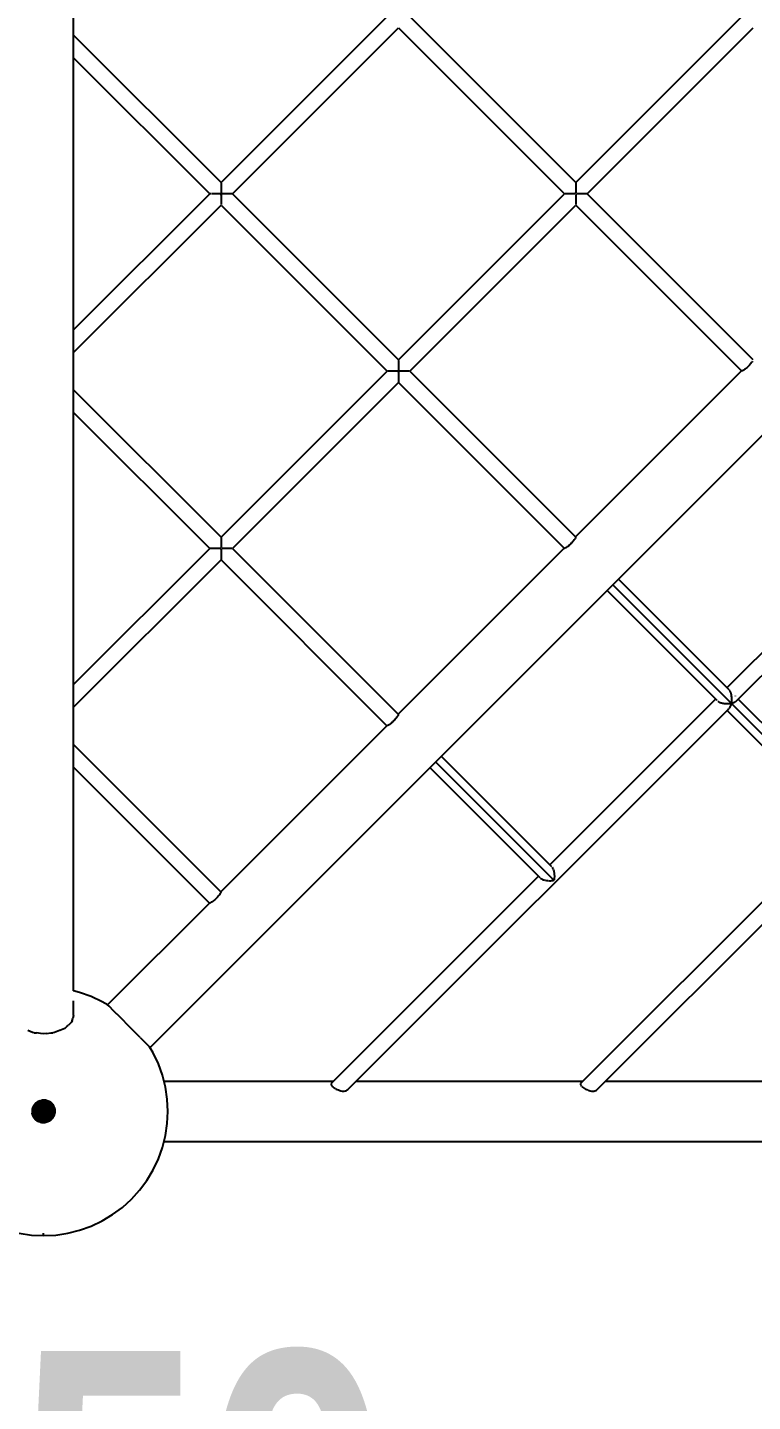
# Model space of a CAD drawing. Header units: millimetres. Extents: x -4086 to 3652, y -3941 to 3614.
# Drawn here: x 218 to 939, y -1884 to -517 of the extents above; entities that cross this region are included whole.
import ezdxf

# ---------------------------------------------------------------- set-up
doc = ezdxf.new("R2010")
doc.units = ezdxf.units.MM
doc.layers.add('DIKOM_ОБЪЕКТ', color=7, linetype='Continuous')
doc.layers.add('DIKOM_РАЗМЕР_ОБЪЕКТА', color=7, linetype='Continuous')
doc.styles.add('style1', font='arialbd.ttf', dxfattribs={"width": 0.8})
doc.dimstyles.new('1-50', dxfattribs={"dimtxt": 300, "dimasz": 200, "dimexe": 100, "dimexo": 0, "dimgap": 100, "dimtad": 1, "dimtxsty": 'style1', "dimcen": 200, "dimclrd": 7, "dimclre": 7, "dimclrt": 7, "dimadec": 1, "dimazin": 2, "dimtfac": 1, "dimtmove": 0, "dimatfit": 2, "dimfxl": 0, "dimlwd": 25, "dimlwe": 18, "dimarcsym": 0})

# ---------------------------------------------------------------- blocks, each defined once
blk = doc.blocks.new('*D3')
at = {"layer": 'Defpoints', "color": 0, "transparency": 16777216}
for p in [(2152.7, -1583.7), (-1685.1, -1589.6), (2152.7, -2240)]:
    blk.add_point(p, dxfattribs=at)
at = {"layer": 'DIKOM_РАЗМЕР_ОБЪЕКТА', "color": 7, "lineweight": 18, "transparency": 16777216}
for p, q in [((2152.7, -1583.7), (2152.7, -2340)), ((-1685.1, -1589.6), (-1685.1, -2340))]:
    blk.add_line(p, q, dxfattribs=at)
at = {"layer": 'DIKOM_РАЗМЕР_ОБЪЕКТА', "color": 7, "lineweight": 25, "transparency": 16777216}
blk.add_line((-1485.1, -2240), (1952.7, -2240), dxfattribs=at)
at = {"layer": 'DIKOM_РАЗМЕР_ОБЪЕКТА', "color": 7, "transparency": 16777216}
for points in [[(-1485.1, -2206.7), (-1485.1, -2273.3), (-1685.1, -2240)], [(1952.7, -2206.7), (1952.7, -2273.3), (2152.7, -2240)]]:
    blk.add_solid(points, dxfattribs=at)
at = {"layer": 'DIKOM_РАЗМЕР_ОБЪЕКТА', "color": 7, "transparency": 16777216, "insert": (206.3, -1986.7), "char_height": 300, "attachment_point": 5, "style": 'style1'}
blk.add_mtext('3850', dxfattribs=at)

msp = doc.modelspace()

# ---------------------------------------------------------------- linework, layer by layer
at = {"layer": 'DIKOM_ОБЪЕКТ', "color": 7, "linetype": 'Continuous'}
for p, q in [((263.816, -1475.921), (263.823, 79.933)), ((410.455, -671.504), (575.677, -506.291)), ((410.455, -671.504), (575.677, -506.291)), ((421.735, -682.785), (586.956, -517.571)), ((586.956, -517.571), (752.17, -682.792)), ((586.956, -517.571), (752.17, -682.792)), ((598.237, -506.291), (763.451, -671.512)), ((763.451, -671.512), (928.671, -506.298)), ((763.451, -671.512), (928.671, -506.298)), ((774.73, -682.793), (939.952, -517.579)), ((263.82, -524.863), (410.455, -671.504)), ((263.82, -547.423), (399.175, -682.784)), ((263.82, -547.423), (399.175, -682.784)), ((263.819, -818.134), (399.175, -682.784)), ((263.819, -818.134), (399.175, -682.784)), ((399.676, -682.784), (399.412, -682.784)), ((400.291, -682.784), (399.859, -682.784)), ((401.347, -682.784), (401.134, -682.784)), ((402.186, -682.784), (401.447, -682.784)), ((402.436, -682.784), (402.186, -682.784)), ((403.421, -682.785), (402.554, -682.784)), ((403.703, -682.784), (403.422, -682.785)), ((404.815, -682.784), (403.837, -682.784)), ((405.121, -682.784), (404.816, -682.784)), ((406.333, -682.784), (405.269, -682.784)), ((406.657, -682.784), (406.334, -682.784)), ((407.944, -682.785), (406.815, -682.784)), ((408.279, -682.785), (407.945, -682.784)), ((409.612, -682.785), (408.444, -682.785)), ((409.78, -682.616), (409.612, -682.785)), ((409.612, -682.785), (409.864, -683.038)), ((410.455, -681.942), (409.78, -682.616)), ((409.864, -683.038), (410.455, -683.628)), ((410.455, -672.192), (410.455, -672.496)), ((410.455, -672.622), (410.455, -672.877)), ((410.455, -672.877), (410.455, -673.294)), ((410.455, -673.465), (410.455, -673.782)), ((410.455, -673.783), (410.455, -674.302)), ((410.455, -674.302), (410.455, -674.516)), ((410.455, -674.516), (410.455, -674.889)), ((410.455, -674.889), (410.455, -675.502)), ((410.455, -675.502), (410.455, -675.751)), ((410.455, -675.751), (410.455, -676.172)), ((410.455, -676.172), (410.455, -676.863)), ((410.455, -676.863), (410.455, -677.144)), ((410.455, -677.144), (410.455, -677.603)), ((410.455, -677.603), (410.455, -678.358)), ((410.455, -678.358), (410.455, -678.663)), ((410.455, -678.663), (410.455, -679.148)), ((410.455, -679.148), (410.455, -679.951)), ((410.455, -679.951), (410.455, -680.274)), ((410.455, -680.275), (410.455, -680.776)), ((410.455, -680.776), (410.455, -681.607)), ((410.455, -681.607), (410.455, -681.942)), ((410.708, -682.195), (410.455, -681.942)), ((411.298, -682.784), (410.708, -682.195)), ((411.298, -682.785), (411.034, -683.048)), ((411.631, -682.785), (411.298, -682.785)), ((412.965, -682.785), (411.798, -682.785)), ((413.286, -682.785), (412.966, -682.785)), ((414.576, -682.785), (413.449, -682.785)), ((414.878, -682.785), (414.577, -682.785)), ((416.095, -682.785), (415.033, -682.785)), ((416.371, -682.785), (416.096, -682.785)), ((417.488, -682.785), (416.515, -682.785)), ((417.733, -682.785), (417.489, -682.785)), ((418.724, -682.785), (417.862, -682.785)), ((418.932, -682.785), (418.724, -682.785)), ((419.775, -682.785), (419.042, -682.785)), ((420.618, -682.785), (420.03, -682.785)), ((421.234, -682.785), (420.805, -682.785)), ((421.609, -682.785), (421.348, -682.785)), ((421.735, -682.785), (586.949, -848.005)), ((586.949, -848.005), (752.17, -682.792)), ((586.949, -848.005), (752.17, -682.792)), ((752.671, -682.792), (752.445, -682.792)), ((753.287, -682.792), (752.915, -682.792)), ((753.623, -682.792), (753.374, -682.792)), ((754.13, -682.792), (753.623, -682.792)), ((754.548, -682.792), (754.238, -682.792)), ((755.181, -682.792), (754.548, -682.792)), ((755.672, -682.792), (755.308, -682.792)), ((756.416, -682.793), (755.672, -682.792)), ((756.971, -682.793), (756.559, -682.793)), ((757.81, -682.793), (756.971, -682.792)), ((758.416, -682.792), (757.964, -682.792)), ((759.329, -682.793), (758.416, -682.792)), ((759.971, -682.793), (759.492, -682.793)), ((760.94, -682.793), (759.971, -682.793)), ((761.606, -682.793), (761.108, -682.793)), ((762.606, -682.792), (761.606, -682.793)), ((763.45, -681.949), (762.691, -682.708)), ((763.45, -676.318), (763.45, -677.011)), ((763.45, -677.152), (763.45, -677.762)), ((763.45, -677.762), (763.45, -678.518)), ((763.45, -678.671), (763.45, -679.318)), ((763.45, -679.318), (763.45, -680.119)), ((763.45, -680.282), (763.45, -680.95)), ((763.45, -680.95), (763.45, -681.781)), ((763.451, -672.013), (763.451, -672.261)), ((763.451, -672.261), (763.451, -672.565)), ((763.451, -672.629), (763.451, -672.969)), ((763.451, -672.969), (763.451, -673.385)), ((763.451, -673.472), (763.451, -673.895)), ((763.451, -673.895), (763.451, -674.416)), ((763.451, -674.523), (763.451, -675.02)), ((763.451, -675.02), (763.451, -675.633)), ((763.451, -675.76), (763.451, -676.318)), ((763.871, -683.214), (763.534, -683.551)), ((764.96, -682.793), (764.459, -682.793)), ((765.959, -682.793), (764.96, -682.793)), ((766.605, -682.793), (766.12, -682.793)), ((767.571, -682.793), (766.605, -682.793)), ((768.181, -682.793), (767.721, -682.793)), ((769.09, -682.793), (768.181, -682.793)), ((769.65, -682.793), (769.227, -682.793)), ((770.483, -682.793), (769.65, -682.793)), ((770.98, -682.793), (770.604, -682.793)), ((771.719, -682.793), (770.98, -682.793)), ((772.142, -682.793), (771.822, -682.793)), ((772.77, -682.793), (772.142, -682.793)), ((773.11, -682.793), (772.853, -682.793)), ((773.613, -682.793), (773.11, -682.793)), ((774.23, -682.793), (773.861, -682.793)), ((774.604, -682.793), (774.381, -682.793)), ((774.73, -682.793), (939.648, -847.716)), ((263.819, -840.694), (410.455, -694.065)), ((410.455, -683.628), (410.455, -684.128)), ((410.455, -684.128), (410.455, -684.962)), ((410.455, -684.962), (410.455, -685.294)), ((410.455, -685.295), (410.455, -685.777)), ((410.455, -685.777), (410.455, -686.585)), ((410.455, -686.585), (410.455, -686.905)), ((410.455, -686.905), (410.455, -687.359)), ((410.455, -687.359), (410.455, -688.123)), ((410.455, -688.123), (410.455, -688.424)), ((410.455, -688.425), (410.455, -688.84)), ((410.455, -688.84), (410.455, -689.542)), ((410.455, -689.542), (410.455, -689.818)), ((410.455, -689.818), (410.455, -690.187)), ((410.455, -690.187), (410.455, -690.809)), ((410.455, -690.809), (410.455, -691.054)), ((410.455, -691.054), (410.455, -691.367)), ((410.455, -691.367), (410.455, -691.897)), ((410.455, -691.897), (410.455, -692.104)), ((410.455, -692.105), (410.455, -692.356)), ((410.455, -692.356), (410.455, -692.782)), ((410.455, -693.13), (410.455, -693.442)), ((410.455, -694.065), (575.669, -859.285)), ((410.455, -694.065), (575.669, -859.285)), ((598.229, -859.286), (763.45, -694.072)), ((763.45, -683.635), (763.45, -684.302)), ((763.45, -684.302), (763.45, -685.137)), ((763.45, -685.303), (763.45, -685.945)), ((763.45, -685.945), (763.45, -686.754)), ((763.45, -686.914), (763.45, -687.52)), ((763.45, -687.52), (763.45, -688.283)), ((763.45, -688.432), (763.45, -688.987)), ((763.45, -688.987), (763.45, -689.689)), ((763.45, -689.825), (763.45, -690.317)), ((763.45, -690.317), (763.45, -690.94)), ((763.45, -691.061), (763.45, -691.48)), ((763.45, -691.48), (763.45, -692.01)), ((763.45, -692.113), (763.45, -692.448)), ((763.45, -692.448), (763.45, -692.874)), ((763.45, -692.956), (763.45, -693.199)), ((763.45, -693.199), (763.45, -693.511)), ((763.451, -694.072), (928.367, -858.996)), ((763.451, -694.072), (928.367, -858.996)), ((339.882, -1532.057), (1152.923, -719.05)), ((410.448, -1024.499), (575.669, -859.285)), ((410.448, -1024.499), (575.669, -859.285)), ((576.786, -859.286), (576.352, -859.286)), ((577.628, -859.286), (577.036, -859.286)), ((577.941, -859.286), (577.737, -859.286)), ((578.679, -859.286), (577.941, -859.286)), ((579.048, -859.286), (578.806, -859.286)), ((579.915, -859.286), (579.048, -859.286)), ((580.33, -859.286), (580.057, -859.286)), ((581.309, -859.286), (580.33, -859.286)), ((581.762, -859.286), (581.463, -859.286)), ((582.828, -859.286), (581.762, -859.286)), ((583.309, -859.286), (582.99, -859.286)), ((584.439, -859.286), (583.309, -859.286)), ((584.937, -859.286), (584.606, -859.286)), ((586.105, -859.286), (584.937, -859.286)), ((586.105, -859.286), (586.358, -859.539)), ((586.948, -858.443), (586.19, -859.201)), ((586.358, -859.539), (586.948, -860.13)), ((586.949, -857.277), (586.948, -858.276)), ((586.948, -860.13), (586.948, -860.628)), ((586.948, -860.628), (586.949, -861.63)), ((586.949, -848.245), (586.949, -848.468)), ((586.949, -848.694), (586.949, -849.059)), ((586.949, -849.123), (586.949, -849.378)), ((586.949, -849.378), (586.949, -849.879)), ((586.949, -849.967), (586.949, -850.284)), ((586.949, -850.284), (586.949, -850.909)), ((586.949, -851.017), (586.949, -851.391)), ((586.949, -851.391), (586.949, -852.126)), ((586.949, -852.253), (586.949, -852.673)), ((586.949, -852.673), (586.949, -853.504)), ((586.949, -853.646), (586.949, -854.104)), ((586.949, -854.104), (586.949, -855.011)), ((586.949, -855.165), (586.949, -855.65)), ((586.949, -855.65), (586.949, -856.614)), ((586.949, -856.776), (586.949, -857.277)), ((587.202, -858.696), (586.961, -858.455)), ((587.792, -859.286), (587.202, -858.696)), ((587.792, -859.286), (587.613, -859.465)), ((588.292, -859.286), (587.958, -859.286)), ((589.458, -859.286), (588.292, -859.286)), ((589.943, -859.286), (589.619, -859.286)), ((591.07, -859.286), (589.943, -859.286)), ((591.528, -859.286), (591.22, -859.286)), ((592.589, -859.286), (591.528, -859.286)), ((593.01, -859.286), (592.726, -859.286)), ((593.982, -859.286), (593.01, -859.286)), ((594.356, -859.286), (594.103, -859.286)), ((595.218, -859.286), (594.356, -859.286)), ((595.536, -859.286), (595.32, -859.286)), ((596.269, -859.286), (595.536, -859.286)), ((597.112, -859.286), (596.525, -859.286)), ((597.728, -859.286), (597.298, -859.286)), ((598.103, -859.286), (597.842, -859.286)), ((598.229, -859.287), (763.145, -1024.21)), ((763.146, -1024.21), (928.367, -858.996)), ((928.367, -858.996), (763.146, -1024.21)), ((928.59, -859.094), (928.368, -858.996)), ((928.933, -859.062), (928.59, -859.093)), ((929.392, -858.904), (928.981, -859.047)), ((929.953, -858.622), (929.394, -858.903)), ((930.604, -858.222), (929.955, -858.621)), ((931.331, -857.714), (930.606, -858.221)), ((932.118, -857.108), (931.333, -857.712)), ((932.947, -856.418), (932.121, -857.106)), ((933.8, -855.66), (932.95, -856.416)), ((934.658, -854.85), (933.802, -855.658)), ((935.501, -854.007), (934.66, -854.848)), ((936.31, -853.15), (935.503, -854.005)), ((937.069, -852.298), (936.313, -853.148)), ((937.758, -851.468), (937.071, -852.294)), ((938.365, -850.68), (937.76, -851.466)), ((938.873, -849.954), (938.366, -850.679)), ((939.273, -849.302), (938.875, -849.951)), ((421.728, -1035.779), (586.949, -870.566)), ((586.948, -861.796), (586.948, -862.278)), ((586.948, -862.278), (586.949, -863.248)), ((586.949, -865.341), (586.948, -866.183)), ((586.948, -866.319), (586.948, -866.688)), ((586.948, -866.688), (586.949, -867.434)), ((586.948, -869.632), (586.949, -870.005)), ((586.949, -863.407), (586.949, -863.861)), ((586.949, -863.861), (586.949, -864.777)), ((586.949, -864.926), (586.949, -865.341)), ((586.949, -867.555), (586.949, -867.867)), ((586.949, -867.867), (586.949, -868.503)), ((586.949, -868.607), (586.949, -868.857)), ((586.949, -868.857), (586.949, -869.367)), ((586.949, -870.177), (586.949, -870.404)), ((586.949, -870.566), (751.865, -1035.49)), ((586.949, -870.566), (751.865, -1035.49)), ((263.819, -877.863), (410.448, -1024.499)), ((263.819, -900.425), (399.167, -1035.779)), ((263.819, -900.425), (399.167, -1035.779)), ((913.853, -1174.217), (1078.864, -1009.214)), ((913.853, -1174.217), (1078.864, -1009.214)), ((410.448, -1024.701), (410.448, -1024.961)), ((410.448, -1025.125), (410.448, -1025.553)), ((763.054, -1025.235), (762.772, -1025.794)), ((763.212, -1024.777), (763.055, -1025.234)), ((763.146, -1024.21), (763.243, -1024.432)), ((763.243, -1024.433), (763.212, -1024.776)), ((925.134, -1185.498), (1090.145, -1020.494)), ((263.817, -1171.124), (399.167, -1035.779)), ((263.817, -1171.124), (399.167, -1035.779)), ((399.668, -1035.779), (399.367, -1035.779)), ((400.284, -1035.779), (399.79, -1035.779)), ((401.126, -1035.779), (400.451, -1035.779)), ((402.178, -1035.779), (401.335, -1035.779)), ((403.414, -1035.779), (402.423, -1035.779)), ((404.807, -1035.779), (403.69, -1035.779)), ((406.326, -1035.779), (405.109, -1035.779)), ((407.936, -1035.779), (406.647, -1035.779)), ((409.604, -1035.779), (408.27, -1035.779)), ((410.447, -1034.936), (409.688, -1035.695)), ((409.883, -1036.058), (410.447, -1036.623)), ((411.015, -1036.055), (410.05, -1036.058)), ((410.447, -1026.673), (410.448, -1027.403)), ((410.448, -1027.76), (410.447, -1028.621)), ((410.447, -1028.747), (410.447, -1029.028)), ((410.447, -1029.027), (410.448, -1029.998)), ((410.448, -1031.982), (410.447, -1033.107)), ((410.447, -1033.27), (410.447, -1033.604)), ((410.447, -1033.604), (410.447, -1034.769)), ((410.447, -1036.622), (410.447, -1036.955)), ((410.447, -1036.955), (410.447, -1038.124)), ((410.447, -1038.29), (410.447, -1038.61)), ((410.447, -1038.61), (410.447, -1039.742)), ((410.448, -1025.788), (410.448, -1026.373)), ((410.448, -1027.511), (410.448, -1027.76)), ((410.448, -1030.14), (410.448, -1030.445)), ((410.448, -1030.445), (410.448, -1031.504)), ((410.448, -1031.66), (410.448, -1031.982)), ((412.957, -1035.779), (411.625, -1035.779)), ((414.568, -1035.779), (413.281, -1035.779)), ((416.087, -1035.779), (414.875, -1035.779)), ((417.481, -1035.779), (416.369, -1035.779)), ((418.717, -1035.779), (417.731, -1035.779)), ((419.767, -1035.779), (418.93, -1035.779)), ((420.61, -1035.779), (419.939, -1035.779)), ((421.226, -1035.78), (420.736, -1035.779)), ((421.728, -1035.78), (586.644, -1200.703)), ((586.645, -1200.703), (751.865, -1035.49)), ((751.865, -1035.49), (586.645, -1200.703)), ((752.088, -1035.587), (751.866, -1035.49)), ((752.432, -1035.556), (752.09, -1035.587)), ((752.891, -1035.398), (752.435, -1035.556)), ((753.451, -1035.115), (752.892, -1035.397)), ((753.695, -1034.966), (753.453, -1035.115)), ((754.103, -1034.716), (753.695, -1034.966)), ((754.829, -1034.207), (754.104, -1034.714)), ((755.617, -1033.601), (754.832, -1034.206)), ((756.446, -1032.911), (755.619, -1033.6)), ((757.299, -1032.154), (756.449, -1032.91)), ((758.156, -1031.344), (757.301, -1032.152)), ((758.999, -1030.501), (758.159, -1031.342)), ((759.809, -1029.644), (759.002, -1030.499)), ((760.568, -1028.791), (759.811, -1029.641)), ((761.257, -1027.961), (760.569, -1028.788)), ((761.863, -1027.175), (761.259, -1027.959)), ((762.372, -1026.447), (761.864, -1027.172)), ((762.673, -1025.956), (762.373, -1026.445)), ((263.817, -1193.684), (410.447, -1047.06)), ((410.447, -1039.901), (410.447, -1040.203)), ((410.447, -1040.203), (410.447, -1041.271)), ((410.447, -1041.42), (410.447, -1041.696)), ((410.447, -1041.696), (410.447, -1042.676)), ((410.447, -1042.813), (410.447, -1043.057)), ((410.447, -1043.057), (410.447, -1043.928)), ((410.447, -1044.049), (410.447, -1044.257)), ((410.447, -1044.257), (410.447, -1044.998)), ((410.447, -1045.267), (410.447, -1045.861)), ((410.447, -1046.064), (410.447, -1046.499)), ((410.447, -1046.633), (410.447, -1046.897)), ((410.447, -1047.06), (575.364, -1211.984)), ((410.447, -1047.06), (575.364, -1211.984)), ((915.983, -1176.346), (805.798, -1066.161)), ((904.115, -1186.977), (794.549, -1077.409)), ((1166.167, -1437.783), (800.173, -1071.784)), ((1166.167, -1437.783), (800.173, -1071.784)), ((737.593, -1350.47), (902.605, -1185.466)), ((737.593, -1350.47), (902.605, -1185.466)), ((904.735, -1187.597), (904.945, -1187.742)), ((904.945, -1187.742), (905.29, -1187.982)), ((905.288, -1187.98), (905.549, -1188.161)), ((905.557, -1188.167), (905.816, -1188.298)), ((905.816, -1188.298), (906.238, -1188.513)), ((906.238, -1188.513), (906.556, -1188.673)), ((906.566, -1188.679), (906.865, -1188.791)), ((906.865, -1188.791), (907.356, -1188.976)), ((907.356, -1188.976), (907.726, -1189.114)), ((907.737, -1189.119), (908.073, -1189.21)), ((908.073, -1189.21), (908.62, -1189.36)), ((908.62, -1189.36), (909.034, -1189.474)), ((915.982, -1176.346), (916.134, -1176.564)), ((916.167, -1176.612), (916.549, -1177.162)), ((916.554, -1177.169), (916.69, -1177.435)), ((916.72, -1177.495), (917.061, -1178.169)), ((917.065, -1178.177), (917.182, -1178.487)), ((917.208, -1178.557), (917.502, -1179.339)), ((917.506, -1179.349), (917.6, -1179.694)), ((917.622, -1179.774), (917.861, -1180.647)), ((917.865, -1180.659), (917.935, -1181.031)), ((917.952, -1181.119), (918.131, -1182.062)), ((918.16, -1188.649), (918.006, -1189.614)), ((918.134, -1182.074), (918.18, -1182.466)), ((918.237, -1188.169), (918.177, -1188.54)), ((918.191, -1182.563), (918.307, -1183.554)), ((918.317, -1187.148), (918.231, -1188.153)), ((918.309, -1183.567), (918.328, -1183.969)), ((918.359, -1186.647), (918.326, -1187.041)), ((918.334, -1184.071), (918.382, -1185.089)), ((918.375, -1185.61), (918.357, -1186.633)), ((918.369, -1189.534), (918.919, -1189.412)), ((918.385, -1185.103), (918.377, -1185.505)), ((918.919, -1189.412), (919.356, -1189.315)), ((919.372, -1189.303), (919.699, -1189.198)), ((919.699, -1189.198), (920.199, -1189.039)), ((920.2, -1189.039), (920.603, -1188.91)), ((920.615, -1188.903), (920.902, -1188.778)), ((920.902, -1188.778), (921.34, -1188.588)), ((921.34, -1188.588), (921.698, -1188.432)), ((921.925, -1182.289), (922.114, -1182.477)), ((921.949, -1188.283), (922.315, -1188.067)), ((922.315, -1188.067), (922.616, -1187.889)), ((922.624, -1187.882), (922.814, -1187.725)), ((922.814, -1187.725), (923.101, -1187.489)), ((923.101, -1187.489), (923.339, -1187.292)), ((923.339, -1187.293), (925.134, -1185.498)), ((1040.065, -1300.43), (925.134, -1185.498)), ((536.585, -1574.03), (913.885, -1196.746)), ((585.87, -1202.941), (585.363, -1203.666)), ((586.27, -1202.289), (585.872, -1202.938)), ((586.552, -1201.729), (586.271, -1202.288)), ((586.711, -1201.272), (586.553, -1201.727)), ((586.644, -1200.703), (586.741, -1200.926)), ((586.742, -1200.928), (586.711, -1201.27)), ((909.046, -1189.477), (909.409, -1189.546)), ((909.409, -1189.546), (910, -1189.659)), ((910, -1189.659), (910.449, -1189.744)), ((910.462, -1189.747), (910.846, -1189.792)), ((910.846, -1189.792), (911.465, -1189.864)), ((911.465, -1189.864), (911.941, -1189.919)), ((911.954, -1189.921), (912.35, -1189.941)), ((912.35, -1189.941), (912.985, -1189.972)), ((912.985, -1189.972), (913.477, -1189.995)), ((913.49, -1189.997), (913.888, -1189.99)), ((913.885, -1196.746), (915.679, -1194.952)), ((1028.197, -1311.06), (913.885, -1196.746)), ((913.888, -1189.99), (914.523, -1189.978)), ((914.524, -1189.979), (915.02, -1189.97)), ((915.034, -1189.972), (915.425, -1189.939)), ((915.425, -1189.939), (916.048, -1189.886)), ((916.067, -1194.482), (915.679, -1194.952)), ((916.047, -1189.885), (916.54, -1189.843)), ((916.27, -1194.237), (916.115, -1194.424)), ((916.629, -1193.63), (916.276, -1194.229)), ((916.555, -1189.849), (916.926, -1189.79)), ((916.813, -1193.32), (916.672, -1193.558)), ((917.13, -1192.596), (916.819, -1193.311)), ((916.926, -1189.79), (917.524, -1189.696)), ((917.29, -1192.228), (917.166, -1192.513)), ((917.557, -1191.403), (917.296, -1192.216)), ((917.523, -1189.695), (918.001, -1189.618)), ((917.691, -1190.985), (917.587, -1191.31)), ((917.899, -1190.074), (917.702, -1190.968)), ((918.001, -1189.619), (917.92, -1189.982)), ((918.006, -1189.614), (918.369, -1189.534)), ((410.143, -1377.198), (575.364, -1211.984)), ((575.364, -1211.984), (410.143, -1377.198)), ((575.586, -1212.08), (575.365, -1211.983)), ((575.932, -1212.05), (575.588, -1212.081)), ((576.389, -1211.892), (575.933, -1212.049)), ((576.949, -1211.61), (576.391, -1211.891)), ((577.601, -1211.209), (576.952, -1211.608)), ((578.328, -1210.701), (577.603, -1211.209)), ((579.115, -1210.095), (578.331, -1210.699)), ((579.589, -1209.701), (579.117, -1210.093)), ((579.945, -1209.405), (579.589, -1209.701)), ((580.797, -1208.647), (579.947, -1209.403)), ((581.655, -1207.838), (580.8, -1208.645)), ((582.498, -1206.995), (581.658, -1207.836)), ((583.308, -1206.138), (582.501, -1206.993)), ((584.066, -1205.284), (583.31, -1206.135)), ((584.45, -1204.822), (584.068, -1205.282)), ((584.756, -1204.455), (584.45, -1204.822)), ((585.361, -1203.668), (584.757, -1204.453)), ((263.817, -1230.865), (410.143, -1377.198)), ((739.703, -1352.58), (629.537, -1242.413)), ((263.817, -1253.426), (398.862, -1388.477)), ((263.817, -1253.426), (398.862, -1388.477)), ((727.855, -1363.23), (618.288, -1253.662)), ((741.748, -1365.874), (623.913, -1248.038)), ((741.748, -1365.874), (623.913, -1248.038)), ((768.414, -1567.81), (1026.686, -1309.55)), ((768.414, -1567.81), (1026.686, -1309.55)), ((784.75, -1574.035), (1037.967, -1320.829)), ((739.808, -1352.721), (740.277, -1353.397)), ((520.248, -1567.805), (726.344, -1361.718)), ((520.248, -1567.805), (726.344, -1361.718)), ((727.943, -1363.317), (728.468, -1363.842)), ((728.572, -1363.946), (729.14, -1364.514)), ((728.59, -1363.929), (729.289, -1364.414)), ((729.439, -1364.492), (730.296, -1364.926)), ((730.47, -1364.993), (731.466, -1365.366)), ((731.662, -1365.422), (732.773, -1365.726)), ((732.986, -1365.768), (734.189, -1365.996)), ((734.413, -1366.024), (735.68, -1366.172)), ((735.912, -1366.185), (737.216, -1366.248)), ((737.25, -1366.249), (737.449, -1366.246)), ((737.449, -1366.246), (738.76, -1366.223)), ((738.788, -1366.224), (738.989, -1366.207)), ((738.989, -1366.207), (740.28, -1366.096)), ((740.301, -1366.1), (740.496, -1366.07)), ((740.37, -1353.572), (740.791, -1354.401)), ((740.496, -1366.07), (741.741, -1365.871)), ((740.87, -1354.604), (741.232, -1355.568)), ((741.245, -1355.601), (741.299, -1355.796)), ((741.299, -1355.796), (741.596, -1356.879)), ((741.605, -1356.912), (741.645, -1357.119)), ((741.645, -1357.119), (741.867, -1358.296)), ((741.945, -1364.622), (741.745, -1365.867)), ((741.874, -1358.327), (741.9, -1358.546)), ((741.9, -1358.546), (742.045, -1359.793)), ((741.977, -1364.421), (741.945, -1364.622)), ((742.081, -1363.118), (741.971, -1364.405)), ((742.049, -1359.82), (742.06, -1360.044)), ((742.06, -1360.044), (742.121, -1361.334)), ((742.1, -1362.9), (742.081, -1363.118)), ((742.12, -1361.58), (742.097, -1362.883)), ((742.124, -1361.356), (742.12, -1361.58)), ((408.86, -1380.162), (408.256, -1380.947)), ((409.369, -1379.435), (408.862, -1380.159)), ((409.768, -1378.783), (409.37, -1379.432)), ((410.051, -1378.223), (409.769, -1378.781)), ((410.209, -1377.765), (410.051, -1378.221)), ((410.143, -1377.198), (410.24, -1377.42)), ((410.24, -1377.42), (410.209, -1377.764)), ((297.581, -1489.755), (398.863, -1388.477)), ((398.863, -1388.477), (297.581, -1489.755)), ((399.085, -1388.575), (398.863, -1388.477)), ((399.43, -1388.544), (399.086, -1388.575)), ((399.886, -1388.385), (399.431, -1388.543)), ((400.448, -1388.103), (399.889, -1388.385)), ((401.099, -1387.703), (400.45, -1388.102)), ((401.827, -1387.195), (401.101, -1387.702)), ((402.614, -1386.589), (401.829, -1387.193)), ((403.443, -1385.899), (402.616, -1386.588)), ((404.296, -1385.141), (403.446, -1385.897)), ((405.154, -1384.331), (404.299, -1385.139)), ((405.997, -1383.488), (405.156, -1384.329)), ((406.807, -1382.631), (405.999, -1383.486)), ((407.564, -1381.778), (406.808, -1382.628)), ((408.254, -1380.949), (407.566, -1381.776)), ((269.795, -1477.419), (263.816, -1475.921)), ((263.816, -1500.398), (263.816, -1485.611)), ((281.219, -1481.506), (269.795, -1477.419)), ((292.187, -1486.694), (281.219, -1481.506)), ((298.012, -1490.186), (292.187, -1486.694)), ((299.065, -1491.239), (297.581, -1489.755)), ((262.684, -1503.959), (262.92, -1503.246)), ((263.816, -1500.398), (262.916, -1503.258)), ((303.775, -1495.949), (299.065, -1491.239)), ((306.838, -1499.012), (303.775, -1495.949)), ((307.347, -1499.521), (306.977, -1499.138)), ((310.945, -1503.12), (307.347, -1499.521)), ((318.73, -1510.906), (310.945, -1503.12)), ((222.893, -1517.278), (218.168, -1515.395)), ((224.605, -1517.477), (222.893, -1517.278)), ((224.607, -1517.477), (226.206, -1517.579)), ((241.714, -1517.573), (243.2, -1517.477)), ((244.913, -1517.279), (243.204, -1517.477)), ((249.636, -1515.396), (244.913, -1517.279)), ((249.621, -1515.402), (249.905, -1515.284)), ((255.054, -1513.236), (250.071, -1515.223)), ((256.455, -1511.942), (255.054, -1513.236)), ((256.448, -1511.949), (256.906, -1511.476)), ((256.906, -1511.476), (258.733, -1509.837)), ((261.715, -1507.081), (258.719, -1509.85)), ((262.215, -1505.489), (261.715, -1507.081)), ((262.213, -1505.496), (262.48, -1504.573)), ((262.684, -1503.959), (262.48, -1504.573)), ((326.516, -1518.691), (318.73, -1510.906)), ((226.285, -1517.589), (226.773, -1517.646)), ((230.959, -1518.212), (226.776, -1517.646)), ((233.903, -1518.554), (230.977, -1518.215)), ((236.826, -1518.215), (233.903, -1518.554)), ((236.832, -1518.215), (241.031, -1517.646)), ((241.034, -1517.646), (241.6, -1517.58)), ((330.109, -1522.284), (326.516, -1518.691)), ((330.109, -1522.284), (330.497, -1522.658)), ((330.626, -1522.8), (330.494, -1522.654)), ((333.687, -1525.862), (330.626, -1522.801)), ((338.397, -1530.572), (333.687, -1525.862)), ((339.882, -1532.057), (338.397, -1530.572)), ((342.941, -1537.451), (339.449, -1531.624)), ((339.449, -1531.624), (339.882, -1532.057)), ((348.129, -1548.419), (342.941, -1537.451)), ((352.216, -1559.842), (348.129, -1548.419)), ((355.164, -1571.612), (352.216, -1559.842)), ((353.713, -1565.821), (522.229, -1565.824)), ((356.943, -1583.613), (355.164, -1571.612)), ((520.1, -1568.085), (519.938, -1568.617)), ((519.938, -1568.626), (519.964, -1569.207)), ((519.967, -1569.217), (520.181, -1569.833)), ((520.187, -1569.842), (520.585, -1570.48)), ((520.593, -1570.489), (521.165, -1571.135)), ((521.176, -1571.144), (521.911, -1571.783)), ((521.923, -1571.792), (522.803, -1572.409)), ((544.791, -1565.824), (770.395, -1565.83)), ((768.265, -1568.092), (768.103, -1568.623)), ((768.103, -1568.633), (768.129, -1569.212)), ((768.133, -1569.223), (768.346, -1569.838)), ((768.353, -1569.85), (768.75, -1570.486)), ((768.76, -1570.497), (769.222, -1571.018)), ((769.343, -1571.152), (770.076, -1571.788)), ((770.091, -1571.799), (770.969, -1572.415)), ((792.955, -1565.83), (1018.56, -1565.835)), ((227.169, -1585.653), (233.901, -1595.73)), ((227.169, -1585.653), (233.901, -1595.73)), ((228.189, -1585.042), (233.901, -1595.73)), ((228.189, -1585.042), (233.901, -1595.73)), ((229.263, -1584.533), (233.901, -1595.73)), ((229.263, -1584.533), (233.901, -1595.73)), ((230.383, -1584.133), (233.901, -1595.73)), ((230.383, -1584.133), (233.901, -1595.73)), ((231.537, -1583.845), (233.901, -1595.73)), ((231.537, -1583.845), (233.901, -1595.73)), ((232.713, -1583.669), (233.901, -1595.73)), ((232.713, -1583.669), (233.901, -1595.73)), ((233.901, -1583.611), (233.901, -1595.73)), ((233.901, -1583.611), (233.901, -1595.73)), ((235.088, -1583.669), (233.901, -1595.73)), ((235.088, -1583.669), (233.901, -1595.73)), ((236.265, -1583.845), (233.901, -1595.73)), ((236.265, -1583.845), (233.901, -1595.73)), ((237.419, -1584.133), (233.901, -1595.73)), ((237.419, -1584.133), (233.901, -1595.73)), ((238.539, -1584.533), (233.901, -1595.73)), ((238.539, -1584.533), (233.901, -1595.73)), ((239.613, -1585.042), (233.901, -1595.73)), ((239.613, -1585.042), (233.901, -1595.73)), ((240.633, -1585.653), (233.901, -1595.73)), ((240.633, -1585.653), (233.901, -1595.73)), ((357.539, -1595.732), (356.943, -1583.613)), ((522.818, -1572.418), (523.824, -1572.999)), ((523.959, -1573.064), (524.95, -1573.541)), ((524.967, -1573.548), (526.155, -1574.022)), ((526.173, -1574.028), (527.413, -1574.431)), ((527.432, -1574.436), (528.016, -1574.585)), ((528.019, -1574.585), (528.577, -1574.877)), ((528.594, -1574.884), (529.692, -1575.282)), ((529.709, -1575.286), (530.838, -1575.529)), ((530.856, -1575.531), (531.99, -1575.613)), ((532.008, -1575.612), (533.122, -1575.532)), ((533.14, -1575.528), (534.208, -1575.288)), ((534.226, -1575.281), (535.226, -1574.887)), ((535.244, -1574.876), (535.732, -1574.586)), ((535.734, -1574.586), (536.05, -1574.437)), ((536.061, -1574.43), (536.585, -1574.029)), ((770.987, -1572.425), (771.99, -1573.005)), ((772.009, -1573.015), (773.115, -1573.547)), ((773.136, -1573.555), (774.32, -1574.027)), ((774.343, -1574.035), (775.578, -1574.436)), ((775.601, -1574.443), (776.181, -1574.59)), ((776.182, -1574.59), (776.743, -1574.884)), ((776.763, -1574.891), (777.857, -1575.288)), ((777.878, -1575.292), (779.003, -1575.535)), ((779.025, -1575.536), (780.154, -1575.618)), ((780.177, -1575.617), (781.287, -1575.537)), ((781.309, -1575.533), (782.374, -1575.293)), ((782.395, -1575.286), (783.392, -1574.891)), ((783.412, -1574.88), (783.897, -1574.591)), ((783.898, -1574.591), (784.216, -1574.443)), ((784.228, -1574.434), (784.75, -1574.035)), ((221.782, -1595.729), (233.901, -1595.73)), ((221.782, -1595.729), (233.901, -1595.73)), ((221.84, -1594.541), (233.901, -1595.73)), ((221.84, -1594.541), (233.901, -1595.73)), ((221.84, -1596.917), (233.901, -1595.73)), ((221.84, -1596.917), (233.901, -1595.73)), ((222.015, -1593.365), (233.901, -1595.73)), ((222.015, -1593.365), (233.901, -1595.73)), ((222.015, -1598.093), (233.901, -1595.73)), ((222.015, -1598.093), (233.901, -1595.73)), ((222.304, -1592.212), (233.901, -1595.73)), ((222.304, -1592.212), (233.901, -1595.73)), ((222.304, -1599.246), (233.901, -1595.73)), ((222.304, -1599.246), (233.901, -1595.73)), ((222.705, -1591.092), (233.901, -1595.73)), ((222.705, -1591.092), (233.901, -1595.73)), ((222.705, -1600.367), (233.901, -1595.73)), ((222.705, -1600.367), (233.901, -1595.73)), ((223.213, -1590.016), (233.901, -1595.73)), ((223.213, -1590.016), (233.901, -1595.73)), ((223.213, -1601.442), (233.901, -1595.73)), ((223.213, -1601.442), (233.901, -1595.73)), ((223.824, -1588.996), (233.901, -1595.73)), ((223.824, -1588.996), (233.901, -1595.73)), ((223.824, -1602.462), (233.901, -1595.73)), ((223.824, -1602.462), (233.901, -1595.73)), ((224.533, -1588.041), (233.901, -1595.73)), ((224.533, -1588.041), (233.901, -1595.73)), ((224.533, -1603.416), (233.901, -1595.73)), ((224.533, -1603.416), (233.901, -1595.73)), ((225.332, -1587.16), (233.901, -1595.73)), ((225.332, -1587.16), (233.901, -1595.73)), ((225.332, -1604.298), (233.901, -1595.73)), ((225.332, -1604.298), (233.901, -1595.73)), ((226.212, -1605.096), (233.901, -1595.73)), ((226.212, -1605.096), (233.901, -1595.73)), ((226.213, -1586.361), (233.901, -1595.73)), ((226.213, -1586.361), (233.901, -1595.73)), ((227.168, -1605.805), (233.901, -1595.73)), ((227.168, -1605.805), (233.901, -1595.73)), ((228.188, -1606.417), (233.901, -1595.73)), ((228.188, -1606.417), (233.901, -1595.73)), ((229.263, -1606.926), (233.901, -1595.73)), ((229.263, -1606.926), (233.901, -1595.73)), ((230.382, -1607.326), (233.901, -1595.73)), ((230.382, -1607.326), (233.901, -1595.73)), ((231.537, -1607.615), (233.901, -1595.73)), ((231.537, -1607.615), (233.901, -1595.73)), ((232.712, -1607.79), (233.901, -1595.73)), ((232.712, -1607.79), (233.901, -1595.73)), ((241.589, -1586.362), (233.901, -1595.73)), ((241.589, -1586.362), (233.901, -1595.73)), ((242.47, -1587.16), (233.901, -1595.73)), ((242.47, -1587.16), (233.901, -1595.73)), ((243.269, -1588.041), (233.901, -1595.73)), ((243.269, -1588.041), (233.901, -1595.73)), ((243.977, -1588.997), (233.901, -1595.73)), ((243.977, -1588.997), (233.901, -1595.73)), ((244.588, -1590.017), (233.901, -1595.73)), ((244.588, -1590.017), (233.901, -1595.73)), ((245.097, -1591.092), (233.901, -1595.73)), ((245.097, -1591.092), (233.901, -1595.73)), ((245.497, -1592.212), (233.901, -1595.73)), ((245.497, -1592.212), (233.901, -1595.73)), ((245.786, -1593.365), (233.901, -1595.73)), ((245.786, -1593.365), (233.901, -1595.73)), ((245.96, -1594.542), (233.901, -1595.73)), ((245.96, -1594.542), (233.901, -1595.73)), ((233.901, -1607.848), (233.901, -1595.73)), ((235.088, -1607.79), (233.901, -1595.73)), ((235.088, -1607.79), (233.901, -1595.73)), ((236.265, -1607.615), (233.901, -1595.73)), ((236.265, -1607.615), (233.901, -1595.73)), ((237.418, -1607.326), (233.901, -1595.73)), ((237.418, -1607.326), (233.901, -1595.73)), ((238.538, -1606.926), (233.901, -1595.73)), ((238.538, -1606.926), (233.901, -1595.73)), ((239.613, -1606.417), (233.901, -1595.73)), ((239.613, -1606.417), (233.901, -1595.73)), ((240.633, -1605.806), (233.901, -1595.73)), ((240.633, -1605.806), (233.901, -1595.73)), ((241.588, -1605.097), (233.901, -1595.73)), ((241.588, -1605.097), (233.901, -1595.73)), ((242.469, -1604.298), (233.901, -1595.73)), ((242.469, -1604.298), (233.901, -1595.73)), ((243.268, -1603.417), (233.901, -1595.73)), ((243.268, -1603.417), (233.901, -1595.73)), ((243.977, -1602.462), (233.901, -1595.73)), ((243.977, -1602.462), (233.901, -1595.73)), ((244.588, -1601.442), (233.901, -1595.73)), ((244.588, -1601.442), (233.901, -1595.73)), ((245.097, -1600.367), (233.901, -1595.73)), ((245.097, -1600.367), (233.901, -1595.73)), ((245.497, -1599.247), (233.901, -1595.73)), ((245.497, -1599.247), (233.901, -1595.73)), ((245.786, -1598.094), (233.901, -1595.73)), ((245.786, -1598.094), (233.901, -1595.73)), ((245.96, -1596.917), (233.901, -1595.73)), ((245.96, -1596.917), (233.901, -1595.73)), ((246.019, -1595.73), (233.901, -1595.73)), ((246.019, -1595.73), (233.901, -1595.73)), ((233.901, -1607.848), (233.901, -1595.73)), ((233.906, -1595.73), (246.024, -1595.73)), ((233.906, -1595.73), (246.024, -1595.73)), ((356.943, -1607.85), (357.539, -1595.732)), ((355.163, -1619.852), (356.943, -1607.85)), ((352.214, -1631.621), (355.163, -1619.852)), ((353.712, -1625.644), (1131.762, -1625.66)), ((348.126, -1643.045), (352.214, -1631.621)), ((336.701, -1664.419), (342.939, -1654.012)), ((342.939, -1654.012), (348.126, -1643.045)), ((329.473, -1674.165), (336.701, -1664.419)), ((321.325, -1683.154), (329.473, -1674.165)), ((302.589, -1698.53), (312.334, -1691.302)), ((312.334, -1691.302), (321.325, -1683.154)), ((281.214, -1709.955), (292.182, -1704.767)), ((292.182, -1704.767), (302.589, -1698.53)), ((209.781, -1716.989), (221.783, -1718.769)), ((221.783, -1718.769), (233.901, -1719.364)), ((233.901, -1718.769), (233.901, -1716.989)), ((233.901, -1718.769), (233.901, -1716.989)), ((233.901, -1719.364), (233.901, -1718.769)), ((233.901, -1719.364), (246.019, -1718.769)), ((233.901, -1719.364), (233.901, -1718.769)), ((246.019, -1718.769), (258.021, -1716.99)), ((258.021, -1716.99), (269.79, -1714.041)), ((269.79, -1714.041), (281.214, -1709.955))]:
    msp.add_line(p, q, dxfattribs=at)

# ---------------------------------------------------------------- dimensions: what is measured, and where the dimension line sits
at = {"layer": 'DIKOM_РАЗМЕР_ОБЪЕКТА'}
dim = msp.add_linear_dim(base=(2152.673, -2240), p1=(-1685.103, -1589.628), p2=(2152.673, -1583.653), text='3850', dimstyle='1-50', dxfattribs=at)
dim.commit()
dim.dimension.update_dxf_attribs({"geometry": '*D3', "text_midpoint": (206.311, -2240), "dimtype": 160})

doc.saveas('drawing.dxf')
